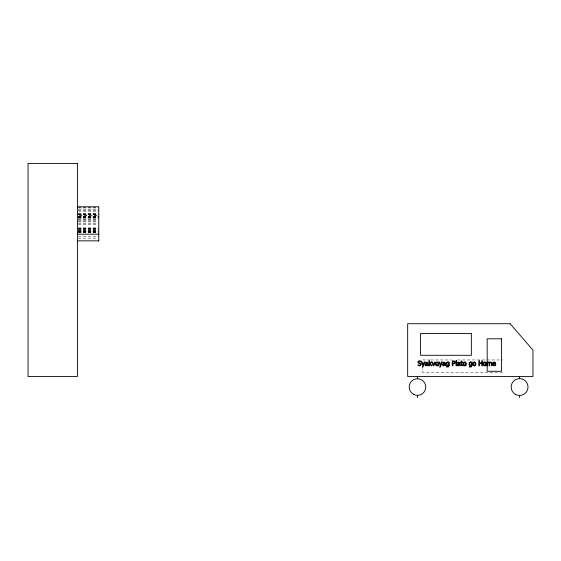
<?xml version="1.0" encoding="UTF-8"?>
<svg xmlns="http://www.w3.org/2000/svg" width="561" height="561" viewBox="0 0 561 561"><rect width="100%" height="100%" fill="white"/><g stroke="black" fill="none" stroke-linecap="round" stroke-linejoin="round"><path stroke-width="0.42" stroke-dasharray="2.81 2.1" d="M78.274 207.766L98.764 207.766M78.274 207.942L97.06 207.942M78.274 209.653L98.764 209.653M78.274 210.403L98.764 210.403M78.274 211.146L98.764 211.146M78.274 213.797L97.06 213.797M78.274 213.916L98.764 213.846M78.274 214.379L98.764 214.379M78.274 214.484L97.06 214.484M78.274 214.8L97.06 214.8M97.06 215.165L78.274 215.165L98.764 215.214M78.274 216.406L97.06 216.406M78.274 216.532L98.764 216.532M78.274 216.791L98.764 216.77M78.274 216.946L98.764 216.946M78.274 217.254L97.06 217.254M78.274 217.724L98.764 217.724M78.274 217.864L98.764 217.878M78.274 218.103L98.764 218.103M78.274 219.141L97.06 219.141M78.274 219.989L97.06 219.989M78.274 220.999L97.06 220.999M78.274 221.897L97.06 221.897M78.274 223.594L97.06 223.594M78.274 224.386L97.06 224.386M78.274 227.885L97.06 227.885M78.274 228.474L97.06 228.474M78.274 228.699L98.764 228.699M78.274 228.993L97.06 228.993M78.274 229.014L97.06 229.014M78.274 229.344L98.764 229.344M78.274 230.227L97.06 230.227M78.274 230.382L97.06 230.382M78.274 231.16L98.764 231.16M78.274 231.335L98.764 231.335M78.274 231.658L97.06 231.658M78.274 231.749L97.06 231.749M78.274 231.974L97.06 231.974M78.274 232.542L97.06 232.542M78.274 232.787L98.764 232.787M78.274 236.819L98.764 236.819M78.274 238.137L97.06 238.137M422.714 359.959L429.67 359.959M430.546 359.959L451.43 359.959M457.517 359.959L502.761 359.959M502.761 372.806L422.714 372.806L422.714 368.521"/><path stroke-width="0.84" d="M438.288 365.372L438.737 363.921L438.288 362.476A1.466 1.466 0 0 0 437.44 361.999L436.724 361.999A1.48 1.48 0 0 0 435.883 362.476C434.368 364.054 436.486 367.153 438.288 365.372A1.466 1.466 0 0 1 437.44 365.849M465.967 365.372L466.415 363.921L465.967 362.476A1.466 1.466 0 0 0 465.118 361.999L464.41 361.999A1.48 1.48 0 0 0 463.561 362.476C462.047 364.054 464.164 367.153 465.967 365.372A1.466 1.466 0 0 1 465.118 365.849M475.539 365.372L475.994 363.921L475.539 362.476A1.466 1.466 0 0 0 474.697 361.999L473.982 361.999A1.48 1.48 0 0 0 473.133 362.476C471.619 364.054 473.743 367.153 475.539 365.372A1.466 1.466 0 0 1 474.697 365.849M485.952 365.372L486.401 363.921L485.952 362.476A1.466 1.466 0 0 0 485.104 361.999L484.395 361.999A1.48 1.48 0 0 0 483.547 362.476C482.032 364.054 484.157 367.153 485.952 365.372A1.466 1.466 0 0 1 485.104 365.849M431.781 362.069L430.259 363.619L431.984 365.779L431.164 365.779L429.782 363.984L429.537 365.779L428.913 365.779L428.913 360.611L429.537 360.611L429.537 363.633L431.002 362.069L432.538 362.069L433.555 364.93L434.565 362.069L435.217 362.069L433.814 365.779L433.253 365.779L431.865 362.069M77.418 206.785L98.764 206.785L98.764 241.048M77.418 234.189L98.764 234.189M77.418 240.851L98.764 240.851M484.522 365.316L484.977 365.316A0.842 0.842 0 0 0 485.496 364.987L485.496 362.855A0.842 0.842 0 0 0 484.977 362.525L484.522 362.525A0.849 0.849 0 0 0 483.996 362.855L483.799 364.538L484.522 365.316A0.842 0.842 0 0 1 483.996 364.98M474.108 365.316L474.564 365.316A0.842 0.842 0 0 0 475.083 364.987L475.09 362.855A0.842 0.842 0 0 0 474.571 362.525L474.108 362.525A0.849 0.849 0 0 0 473.589 362.855L473.393 364.538L474.108 365.316A0.842 0.842 0 0 1 473.589 364.98M464.536 365.316L464.992 365.316A0.842 0.842 0 0 0 465.511 364.987L465.511 362.855A0.842 0.842 0 0 0 464.992 362.525L464.536 362.525A0.849 0.849 0 0 0 464.01 362.855L463.814 364.538L464.536 365.316A0.842 0.842 0 0 1 464.01 364.98M436.851 365.316L437.314 365.316A0.842 0.842 0 0 0 437.825 364.987L437.832 362.855A0.842 0.842 0 0 0 437.314 362.525L436.851 362.525A0.849 0.849 0 0 0 436.332 362.855L436.135 364.538L436.851 365.316A0.842 0.842 0 0 1 436.332 364.98M519.591 376.515L519.591 378.619M519.591 395.477L519.591 397.588M417.461 376.515L417.461 378.752M417.461 395.351L417.461 397.588M449.193 365.351L448.548 366.929L446.437 367.02C446.086 365.66 449.214 367.553 448.569 365.281C444.698 367.238 445.799 360.197 449.193 362.069L449.193 365.351M472.039 365.351L471.394 366.929L469.284 367.02C468.94 365.66 472.067 367.553 471.415 365.281C467.544 367.238 468.645 360.197 472.039 362.069L472.039 365.351M492.53 363.514L492.775 365.085L493.575 365.737L495.636 365.548L495.636 364.867L493.848 365.232A1.031 1.031 0 0 1 493.315 364.783L493.133 363.984L495.707 363.984C496.331 361.684 492.642 361.235 492.53 363.514M455.392 362.322L454.676 363.64L452.923 363.935L452.923 365.779L452.271 365.779L452.271 360.835L454.55 361.003L455.392 362.322M418.036 361.866C417.433 363.956 421.002 362.995 420.582 364.804C419.923 366.417 417.51 363.605 417.973 365.477L420.007 365.835L421.304 364.657L421.101 363.591L419.06 362.75L418.758 361.775C419.369 360.26 421.584 362.855 421.143 361.06L419.011 360.842A1.578 1.578 0 0 0 418.268 361.361L418.036 361.866M425.126 364.341L425.084 364.699A1.269 1.269 0 0 0 425.28 365.379L425.413 365.548A1.122 1.122 0 0 0 426.206 365.877L427.412 365.379L428.036 365.779L427.812 362.427L425.385 362.147L425.385 362.778L426.872 362.553L427.412 363.339L425.757 363.612L425.126 364.341M442.545 364.341L442.503 364.699A1.269 1.269 0 0 0 442.699 365.379L442.832 365.548A1.122 1.122 0 0 0 443.632 365.877L444.838 365.379L445.455 365.779L445.231 362.427L442.804 362.147L442.804 362.778L444.291 362.553L444.838 363.339L443.183 363.612L442.545 364.341M457.306 364.341L457.264 364.699A1.269 1.269 0 0 0 457.453 365.379L457.594 365.548A1.122 1.122 0 0 0 458.386 365.877L459.592 365.379L460.216 365.779L459.992 362.427L457.566 362.147L457.566 362.778L459.045 362.553L459.592 363.339L457.937 363.612L457.306 364.341M446.787 363.297C445.806 365.968 450.195 365.456 448.569 362.736L447.517 362.546L446.787 363.297M469.641 363.297C468.659 365.968 473.049 365.456 471.415 362.736L470.363 362.546L469.641 363.297M425.771 364.412L425.904 365.141L426.711 365.274L427.412 364.86L427.412 363.837L425.771 364.412M443.19 364.412L443.33 365.141L444.137 365.274L444.838 364.86L444.838 363.837L443.19 364.412M454.705 362.336L454.242 363.219L452.923 363.374L452.923 361.396L454.347 361.586L454.705 362.336M457.944 364.412L458.085 365.141L458.891 365.274L459.592 364.86L459.592 363.837L457.944 364.412M493.224 363.093L493.133 363.507L495.097 363.507L494.409 362.497L493.224 363.093M424.221 362.069L423.211 364.811L422.195 362.069L421.521 362.069L422.875 365.597L422.209 367.146L422.875 367.146L424.873 362.069L424.221 362.069M441.64 362.069L440.63 364.811L439.621 362.069L438.947 362.069L440.294 365.597L439.628 367.146L440.301 367.146L442.292 362.069L441.64 362.069M489.935 362.329L488.687 361.964L487.67 362.476L487.046 362.069L487.046 365.779L487.67 365.779L487.67 363.009L488.526 362.56L489.129 363.156L489.15 365.779L489.774 365.779C488.4 361.698 492.719 361.543 491.254 365.779L491.878 365.779C492.376 364.608 492.011 360.8 489.935 362.329M462.867 365.183L461.843 365.071L461.752 362.588L462.902 362.588L462.902 362.069L461.752 362.069L461.752 361.003L461.128 361.003L460.707 362.588L461.128 362.588L461.205 365.183L462.215 365.849L462.902 365.744L462.867 365.183M77.418 163.412L28.05 163.412L28.05 376.515L77.418 376.515L77.418 163.412M510.145 323.725L407.679 323.725L407.679 376.515L532.95 376.515L532.95 350.12L510.145 323.725M471.352 333.479L420.568 333.479L420.568 355.288L471.352 355.288L471.352 333.479M501.485 338.802L487.172 338.802L487.172 371.27L501.485 371.27L501.485 338.802M456.605 360.611L455.981 360.611L455.981 365.779L456.605 365.779L456.605 360.611M479.466 360.835L478.806 360.835L478.806 365.779L479.466 365.779L479.466 363.353L481.738 363.353L481.738 365.779L482.397 365.779L482.397 360.835L481.738 360.835L481.738 362.771L479.466 362.771L479.466 360.835M515.377 394.348A8.429 8.429 0 0 0 528.02 387.048A8.429 8.429 0 0 0 515.377 379.748A8.429 8.429 0 0 0 515.377 394.348M413.317 394.236A8.303 8.303 0 0 0 425.764 387.048A8.303 8.303 0 0 0 413.317 379.86A8.303 8.303 0 0 0 413.317 394.236"/></g></svg>
